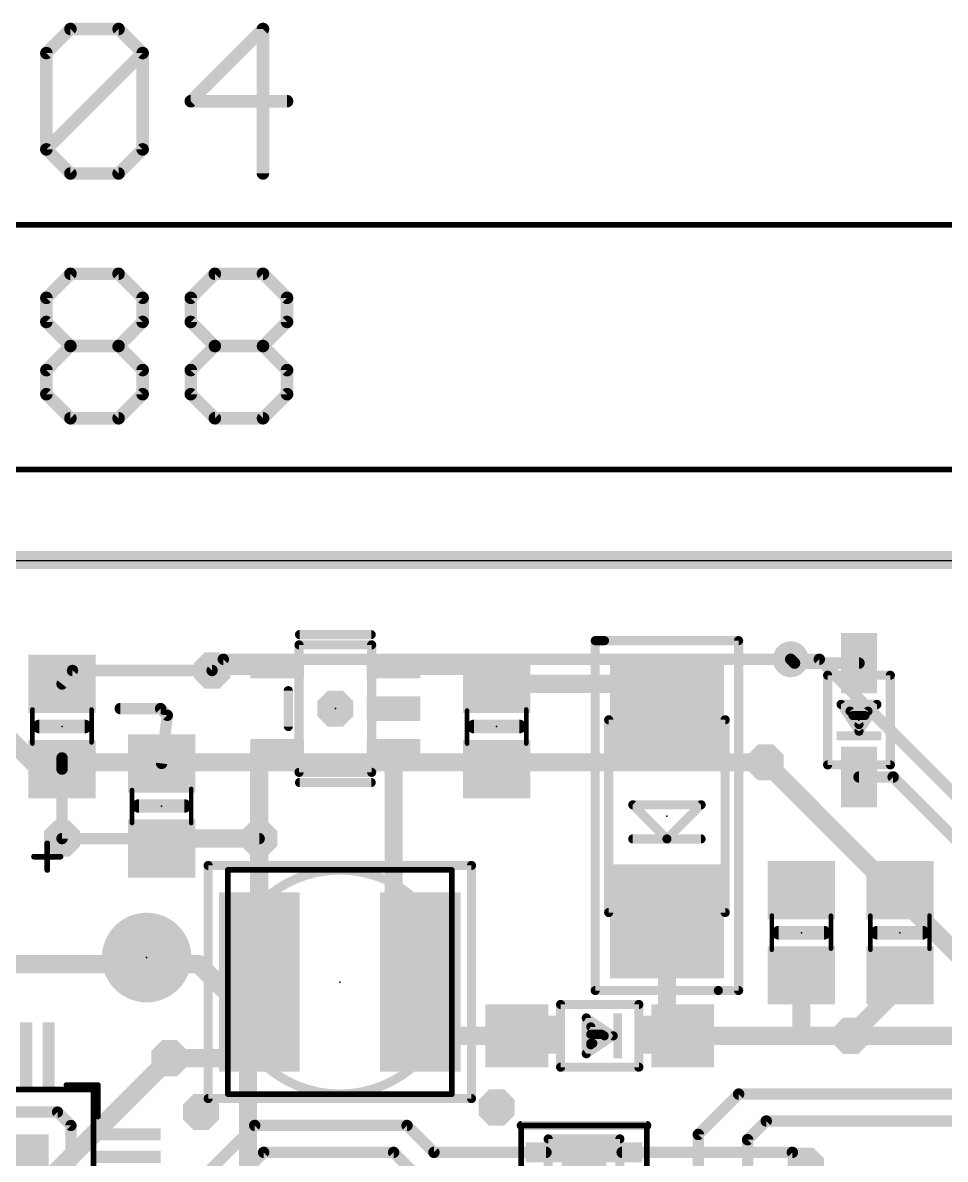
# Model space of a CAD drawing. Extents: x -30 to 79, y -8 to 63.
# Drawn here: x 34.42 to 55.01, y 37.45 to 62.8 of the extents above; entities that cross this region are included whole.
import ezdxf

# ---------------------------------------------------------------- set-up
doc = ezdxf.new("R2010")
doc.units = 0
for name, color, linetype in [('1', 12, 'CONTINUOUS'), ('16', 132, 'CONTINUOUS'), ('18', 3, 'CONTINUOUS'), ('20', 53, 'CONTINUOUS'), ('21', 40, 'CONTINUOUS'), ('22', 6, 'CONTINUOUS'), ('23', 40, 'CONTINUOUS'), ('39', 12, 'CONTINUOUS'), ('41', 12, 'CONTINUOUS'), ('47', 253, 'CONTINUOUS'), ('51', 253, 'CONTINUOUS')]:
    doc.layers.add(name, color=color, linetype=linetype)

# ---------------------------------------------------------------- blocks, each defined once
blk = doc.blocks.new('RECT')
blk.add_solid([(-0.5, -0.5), (0.5, -0.5), (-0.5, 0.5), (0.5, 0.5)])
blk = doc.blocks.new('PIE')
at = {"const_width": 0.5}
blk.add_lwpolyline([(0, -0.25, 1), (0, 0.25, 1), (0, -0.25)], format="xyb", dxfattribs=at)
blk = doc.blocks.new('OCTAGONV')
at = {"const_width": 0.5}
blk.add_lwpolyline([(-0.25, -0.1036), (-0.25, 0.1036), (-0.1036, 0.25), (0.1036, 0.25), (0.25, 0.1036), (0.25, -0.1036), (0.1036, -0.25), (-0.1036, -0.25), (-0.25, -0.1036), (-0.25, 0.1036)], dxfattribs=at)
blk = doc.blocks.new('ROUNDV')
at = {"const_width": 0.5}
blk.add_lwpolyline([(0, -0.25, 1), (0, 0.25, 1), (0, -0.25)], format="xyb", dxfattribs=at)

msp = doc.modelspace()

# ---------------------------------------------------------------- linework, layer by layer
at = {"layer": '1'}
for points, const_width in [([(-0.254, 50.762), (65.762, 50.762)], 0.3), ([(51.648, 48.514), (51.562, 48.6)], 0.254), ([(35.534, 48.35), (35.3, 48.05)], 0.254), ([(38.65, 48.35), (35.534, 48.35)], 0.254), ([(38.75, 48.45), (38.65, 48.35)], 0.4064), ([(40.0999, 48.45), (38.75, 48.45)], 0.4064), ([(42.7001, 48.45), (44.666, 48.45)], 0.4064), ([(44.666, 48.45), (45, 48.05)], 0.4064), ([(53.086, 48.514), (51.648, 48.514)], 0.254), ([(45.084, 48.2), (45, 48.05)], 0.4064), ([(45, 48.05), (48.1995, 48.05)], 0.4064), ([(48.1995, 48.05), (48.1335, 48.116)], 0.4064), ([(48.1995, 48.05), (48.4423, 47.8073)], 0.4064), ([(48.8, 47.4495), (48.4423, 47.8073)], 0.4064), ([(37.5, 47.5), (36.6, 47.5)], 0.254), ([(37.65, 47.35), (37.5, 47.5)], 0.254), ([(37.523, 46.277), (37.65, 47.35)], 0.254), ([(49.9495, 46.3), (48.8, 47.4495)], 0.4064), ([(39.7, 44.6), (39.7, 46.55)], 0.4064), ([(39.7, 46.55), (40.0999, 46.55)], 0.4064), ([(42.7001, 46.55), (42.7001, 41.9999)], 0.4064), ([(35.3, 46.15), (35.3, 46.4)], 0.254), ([(51, 46.3), (49.9495, 46.3)], 0.4064), ([(35.3, 46.15), (35.3, 44.6)], 0.254), ([(53.848, 45.974), (53.086, 45.974)], 0.254), ([(55.626, 44.196), (53.848, 45.974)], 0.254), ([(37.523, 44.377), (38.066, 44.6)], 0.4064), ([(38.066, 44.6), (39.7, 44.6)], 0.4064), ([(39.7, 41.4), (39.7, 44.6)], 0.4064), ([(48.8, 40.55), (48.8, 42.7505)], 0.4064), ([(42.7001, 41.9999), (43.3, 41.4)], 0.4064), ([(39.7, 39.7), (39.7, 41.4)], 0.4064), ([(43.3, 40.2), (43.3, 41.4)], 0.4064), ([(51.45, 41.1), (51.8, 41.45)], 0.4064), ([(51.8, 41.45), (51.8, 41.55)], 0.4064), ([(51.8, 41.55), (51.8, 40.2)], 0.4064), ([(54, 41.3), (54, 41.55)], 0.4064), ([(52.9, 40.2), (54, 41.3)], 0.4064), ([(48.8, 40.55), (49.15, 40.2)], 0.4064), ([(45.45, 40.2), (43.3, 40.2)], 0.4064), ([(49.15, 40.2), (51.8, 40.2)], 0.4064), ([(51.8, 40.2), (52.9, 40.2)], 0.4064), ([(37.7, 39.7), (39.7, 39.7)], 0.4064), ([(35.2, 38.5), (32, 38.5)], 0.25), ([(35.5, 38.2), (35.2, 38.5)], 0.25), ([(35.5, 34.5), (35.5, 38.2)], 0.25), ([(38.4, 37), (39.6, 38.2)], 0.254), ([(39.6, 38.2), (43, 38.2)], 0.254), ([(43, 38.2), (43.6, 37.6)], 0.254), ([(38.7, 36.5), (39.8, 37.6)], 0.254), ([(39.8, 37.6), (42.7, 37.6)], 0.254), ([(42.7, 37.6), (43.6, 36.7)], 0.254), ([(43.6, 37.6), (46.1, 37.6)], 0.254), ([(47.8, 37.6), (51.6, 37.6)], 0.254), ([(51.6, 37.6), (51.9, 37.3)], 0.254)]:
    msp.add_lwpolyline(points, dxfattribs=dict(at, const_width=const_width))
for points, const_width in [([(51.6069, 48.6449, 1), (51.5171, 48.5551)], 0.127), ([(35.534, 48.4135, 1), (35.534, 48.2865)], 0.127), ([(35.5841, 48.3109, 1), (35.4839, 48.3891)], 0.127), ([(38.5782, 48.4218, 1), (38.7218, 48.2782)], 0.2032), ([(38.75, 48.5516, 1), (38.75, 48.3484)], 0.2032), ([(38.8218, 48.3782, 1), (38.6782, 48.5218)], 0.2032), ([(38.65, 48.2865, 1), (38.65, 48.4135)], 0.127), ([(40.0999, 48.3484, 1), (40.0999, 48.5516)], 0.2032), ([(42.7001, 48.5516, 1), (42.7001, 48.3484)], 0.2032), ([(44.744, 48.5151, 1), (44.588, 48.3849)], 0.2032), ([(44.666, 48.3484, 1), (44.666, 48.5516)], 0.2032), ([(51.648, 48.5775, 1), (51.648, 48.4505)], 0.127), ([(51.6031, 48.4691, 1), (51.6929, 48.5589)], 0.127), ([(53.086, 48.4505, 1), (53.086, 48.5775)], 0.127), ([(45, 48.1516, 1), (45, 47.9484)], 0.2032), ([(44.9114, 48.0996, 1), (45.0886, 48.0004)], 0.2032), ([(44.922, 47.9849, 1), (45.078, 48.1151)], 0.2032), ([(45.1726, 48.1504, 1), (44.9954, 48.2496)], 0.2032), ([(48.2053, 48.1878, 1), (48.0617, 48.0442)], 0.2032), ([(48.2713, 48.1218, 1), (48.1277, 47.9782)], 0.2032), ([(48.1277, 47.9782, 1), (48.2713, 48.1218)], 0.2032), ([(48.1995, 47.9484, 1), (48.1995, 48.1516)], 0.2032), ([(35.2499, 48.0891, 1), (35.3501, 48.0109)], 0.127), ([(48.5141, 47.8791, 1), (48.3704, 47.7354)], 0.2032), ([(48.3704, 47.7354, 1), (48.5141, 47.8791)], 0.2032), ([(36.6, 47.5635, 1), (36.6, 47.4365)], 0.127), ([(37.5449, 47.5449, 1), (37.4551, 47.4551)], 0.127), ([(37.5, 47.4365, 1), (37.5, 47.5635)], 0.127), ([(37.7131, 47.3425, 1), (37.5869, 47.3575)], 0.127), ([(37.6051, 47.3051, 1), (37.6949, 47.3949)], 0.127), ([(48.8718, 47.5213, 1), (48.7282, 47.3777)], 0.2032), ([(48.7282, 47.3777, 1), (48.8718, 47.5213)], 0.2032), ([(39.8016, 46.55, 1), (39.5984, 46.55)], 0.2032), ([(39.7, 46.6516, 1), (39.7, 46.4484)], 0.2032), ([(40.0999, 46.4484, 1), (40.0999, 46.6516)], 0.2032), ([(42.8017, 46.55, 1), (42.5985, 46.55)], 0.2032), ([(35.3635, 46.4, 1), (35.2365, 46.4)], 0.127), ([(49.9495, 46.4016, 1), (49.9495, 46.1984)], 0.2032), ([(49.8777, 46.2282, 1), (50.0213, 46.3718)], 0.2032), ([(51, 46.1984, 1), (51, 46.4016)], 0.2032), ([(35.3635, 46.15, 1), (35.2365, 46.15)], 0.127), ([(35.2365, 46.15, 1), (35.3635, 46.15)], 0.127), ([(37.4599, 46.2845, 1), (37.5861, 46.2695)], 0.127), ([(53.086, 46.0375, 1), (53.086, 45.9105)], 0.127), ([(53.8929, 46.0189, 1), (53.8031, 45.9291)], 0.127), ([(53.848, 45.9105, 1), (53.848, 46.0375)], 0.127), ([(35.2365, 44.6, 1), (35.3635, 44.6)], 0.127), ([(38.066, 44.7016, 1), (38.066, 44.4984)], 0.2032), ([(38.1046, 44.506, 1), (38.0274, 44.694)], 0.2032), ([(39.8016, 44.6, 1), (39.5984, 44.6)], 0.2032), ([(39.5984, 44.6, 1), (39.8016, 44.6)], 0.2032), ([(39.7, 44.4984, 1), (39.7, 44.7016)], 0.2032), ([(37.4844, 44.471, 1), (37.5616, 44.283)], 0.2032), ([(48.9016, 42.7505, 1), (48.6984, 42.7505)], 0.2032), ([(42.5985, 41.9999, 1), (42.8017, 41.9999)], 0.2032), ([(42.7719, 42.0717, 1), (42.6283, 41.9281)], 0.2032), ([(39.8016, 41.4, 1), (39.5984, 41.4)], 0.2032), ([(43.4016, 41.4, 1), (43.1984, 41.4)], 0.2032), ([(51.9016, 41.55, 1), (51.6984, 41.55)], 0.2032), ([(51.9016, 41.55, 1), (51.6984, 41.55)], 0.2032), ([(51.8718, 41.3782, 1), (51.7282, 41.5218)], 0.2032), ([(54.1016, 41.55, 1), (53.8984, 41.55)], 0.2032), ([(39.5984, 41.4, 1), (39.8016, 41.4)], 0.2032), ([(43.2282, 41.3282, 1), (43.3718, 41.4718)], 0.2032), ([(51.6984, 41.45, 1), (51.9016, 41.45)], 0.2032), ([(53.8984, 41.3, 1), (54.1016, 41.3)], 0.2032), ([(54.0718, 41.2282, 1), (53.9282, 41.3718)], 0.2032), ([(51.3782, 41.1718, 1), (51.5218, 41.0282)], 0.2032), ([(48.6984, 40.55, 1), (48.9016, 40.55)], 0.2032), ([(48.8718, 40.6218, 1), (48.7282, 40.4782)], 0.2032), ([(43.3, 40.3016, 1), (43.3, 40.0984)], 0.2032), ([(45.45, 40.0984, 1), (45.45, 40.3016)], 0.2032), ([(49.15, 40.3016, 1), (49.15, 40.0984)], 0.2032), ([(49.0782, 40.1282, 1), (49.2218, 40.2718)], 0.2032), ([(51.8, 40.3016, 1), (51.8, 40.0984)], 0.2032), ([(51.8, 40.0984, 1), (51.8, 40.3016)], 0.2032), ([(52.8282, 40.2718, 1), (52.9718, 40.1282)], 0.2032), ([(52.9, 40.0984, 1), (52.9, 40.3016)], 0.2032), ([(43.1984, 40.2, 1), (43.4016, 40.2)], 0.2032), ([(51.6984, 40.2, 1), (51.9016, 40.2)], 0.2032), ([(37.7, 39.8016, 1), (37.7, 39.5984)], 0.2032), ([(39.7, 39.5984, 1), (39.7, 39.8016)], 0.2032), ([(39.5984, 39.7, 1), (39.8016, 39.7)], 0.2032), ([(35.2442, 38.5442, 1), (35.1558, 38.4558)], 0.125), ([(35.2, 38.4375, 1), (35.2, 38.5625)], 0.125), ([(35.5625, 38.2, 1), (35.4375, 38.2)], 0.125), ([(35.4558, 38.1558, 1), (35.5442, 38.2442)], 0.125), ([(39.6, 38.2635, 1), (39.6, 38.1365)], 0.127), ([(39.6449, 38.1551, 1), (39.5551, 38.2449)], 0.127), ([(43.0449, 38.2449, 1), (42.9551, 38.1551)], 0.127), ([(43, 38.1365, 1), (43, 38.2635)], 0.127), ([(39.8, 37.6635, 1), (39.8, 37.5365)], 0.127), ([(39.8449, 37.5551, 1), (39.7551, 37.6449)], 0.127), ([(42.7449, 37.6449, 1), (42.6551, 37.5551)], 0.127), ([(42.7, 37.5365, 1), (42.7, 37.6635)], 0.127), ([(43.6, 37.6635, 1), (43.6, 37.5365)], 0.127), ([(43.5551, 37.5551, 1), (43.6449, 37.6449)], 0.127), ([(46.1, 37.5365, 1), (46.1, 37.6635)], 0.127), ([(47.8, 37.6635, 1), (47.8, 37.5365)], 0.127), ([(51.6449, 37.6449, 1), (51.5551, 37.5551)], 0.127), ([(51.6, 37.5365, 1), (51.6, 37.6635)], 0.127)]:
    msp.add_lwpolyline(points, format="xyb", dxfattribs=dict(at, const_width=const_width))
at = {"layer": '16'}
for points, const_width in [([(-0.127, 50.889), (65.762, 50.889)], 0.25), ([(38.9, 48.6), (38.65, 48.35)], 0.254), ([(51.562, 48.6), (38.9, 48.6)], 0.254), ([(52.2, 48.6), (51.562, 48.6)], 0.254), ([(55.8, 45), (52.2, 48.6)], 0.254), ([(33.254, 47.7), (34.654, 46.3)], 0.4064), ([(34.654, 46.3), (51, 46.3)], 0.4064), ([(57.75, 39.55), (51, 46.3)], 0.4064), ([(35.3, 44.6), (39.7, 44.6)], 0.254), ([(30.9, 41.8), (38.3489, 41.8)], 0.4064), ([(38.3489, 41.8), (39.45, 40.6989)], 0.4064), ([(39.45, 40.6989), (39.45, 32.95)], 0.4064), ([(56, 40.2), (52.9, 40.2)], 0.4064), ([(34.95, 36.95), (37.7, 39.7)], 0.4064), ([(49.5, 38), (50.4, 38.9)], 0.254), ([(50.4, 38.9), (55.6, 38.9)], 0.254), ([(50.6, 37.8838), (51.0162, 38.3)], 0.254), ([(51.0162, 38.3), (55.4, 38.3)], 0.254), ([(49.5, 35.9), (49.5, 38)], 0.254), ([(50.6, 36.7), (50.6, 37.8838)], 0.254)]:
    msp.add_lwpolyline(points, dxfattribs=dict(at, const_width=const_width))
for points, const_width in [([(38.9, 48.6635, 1), (38.9, 48.5365)], 0.127), ([(38.9449, 48.5551, 1), (38.8551, 48.6449)], 0.127), ([(51.562, 48.6635, 1), (51.562, 48.5365)], 0.127), ([(51.562, 48.5365, 1), (51.562, 48.6635)], 0.127), ([(52.2449, 48.6449, 1), (52.1551, 48.5551)], 0.127), ([(52.2, 48.5365, 1), (52.2, 48.6635)], 0.127), ([(38.6051, 48.3949, 1), (38.6949, 48.3051)], 0.127), ([(34.654, 46.4016, 1), (34.654, 46.1984)], 0.2032), ([(34.5822, 46.2282, 1), (34.7258, 46.3718)], 0.2032), ([(51.0718, 46.3718, 1), (50.9282, 46.2282)], 0.2032), ([(51, 46.1984, 1), (51, 46.4016)], 0.2032), ([(35.3, 44.6635, 1), (35.3, 44.5365)], 0.127), ([(39.7, 44.5365, 1), (39.7, 44.6635)], 0.127), ([(38.4207, 41.8718, 1), (38.277, 41.7282)], 0.2032), ([(38.3489, 41.6984, 1), (38.3489, 41.9016)], 0.2032), ([(39.5516, 40.6989, 1), (39.3484, 40.6989)], 0.2032), ([(39.3782, 40.627, 1), (39.5218, 40.7707)], 0.2032), ([(52.9, 40.3016, 1), (52.9, 40.0984)], 0.2032), ([(37.7718, 39.6282, 1), (37.6282, 39.7718)], 0.2032), ([(50.4, 38.9635, 1), (50.4, 38.8365)], 0.127), ([(50.4449, 38.8551, 1), (50.3551, 38.9449)], 0.127), ([(51.0162, 38.3635, 1), (51.0162, 38.2365)], 0.127), ([(51.0611, 38.2551, 1), (50.9713, 38.3449)], 0.127), ([(49.5635, 38, 1), (49.4365, 38)], 0.127), ([(49.4551, 38.0449, 1), (49.5449, 37.9551)], 0.127), ([(50.6635, 37.8838, 1), (50.5365, 37.8838)], 0.127), ([(50.5551, 37.9287, 1), (50.6449, 37.8389)], 0.127)]:
    msp.add_lwpolyline(points, format="xyb", dxfattribs=dict(at, const_width=const_width))
at = {"layer": '20'}
msp.add_line((60.96, 50.8), (5.08, 50.8), dxfattribs=at)
at = {"layer": '21'}
for points, const_width in [([(40.6, 49.15), (42.2, 49.15)], 0.2032), ([(47.2, 41.211), (47.2, 49.016)], 0.2032), ([(47.2, 49.016), (47.406, 49.016)], 0.2032), ([(47.406, 49.016), (50.4, 49.016)], 0.2032), ([(50.4, 49.016), (50.4, 41.211)], 0.2032), ([(52.386, 46.244), (52.386, 48.244)], 0.2032), ([(53.786, 48.244), (53.786, 46.244)], 0.2032), ([(40.35, 47.1), (40.35, 47.9)], 0.2032), ([(53.086, 46.994), (52.686, 47.594)], 0.2032), ([(52.686, 47.594), (53.486, 47.594)], 0.2032), ([(53.486, 47.594), (53.086, 46.994)], 0.2032), ([(53.086, 47.144), (52.886, 47.444)], 0.2032), ([(52.886, 47.444), (53.286, 47.444)], 0.2032), ([(52.9516, 47.3456), (53.2204, 47.3456)], 0.2032), ([(53.286, 47.444), (53.086, 47.144)], 0.2032), ([(34.792, 47.1), (35.808, 47.1)], 0.3048), ([(45.508, 47.1), (44.492, 47.1)], 0.3048), ([(40.6, 45.85), (42.2, 45.85)], 0.2032), ([(38.031, 45.327), (37.015, 45.327)], 0.3048), ([(48.038, 45.354), (49.562, 45.354)], 0.2032), ([(48.8, 44.592), (48.038, 45.354)], 0.2032), ([(49.562, 45.354), (48.8, 44.592)], 0.2032), ([(48.038, 44.592), (48.8, 44.592)], 0.2032), ([(48.8, 44.592), (49.562, 44.592)], 0.2032), ([(38.562, 44), (44.438, 44)], 0.2032), ([(38.562, 38.8), (38.562, 44)], 0.2032), ([(44.438, 44), (44.438, 38.8)], 0.2032), ([(51.292, 42.5), (52.308, 42.5)], 0.3048), ([(53.492, 42.5), (54.508, 42.5)], 0.3048), ([(49.946, 41.211), (47.2, 41.211)], 0.2032), ([(50.4, 41.211), (49.946, 41.211)], 0.2032), ([(46.427, 40.9), (48.173, 40.9)], 0.2032), ([(47, 39.8), (47, 40.6)], 0.2032), ([(47, 40.6), (47.6, 40.2)], 0.2032), ([(47.1, 40), (47.1, 40.4)], 0.2032), ([(47.1, 40.4), (47.4, 40.2)], 0.2032), ([(47.1, 40.2336), (47.3496, 40.2336)], 0.2032), ([(47.6, 40.2), (47, 39.8)], 0.2032), ([(47.4, 40.2), (47.1, 40)], 0.2032), ([(47.1, 40.0304), (47.1456, 40.0304)], 0.2032), ([(48.173, 39.5), (46.427, 39.5)], 0.2032), ([(35.4, 39.1), (36.1, 39.1)], 0.127), ([(36.1, 39.1), (36.1, 38.4)], 0.127), ([(44.438, 38.8), (38.562, 38.8)], 0.2032), ([(45.55, 38.2), (48.35, 38.2)], 0.2032)]:
    msp.add_lwpolyline(points, dxfattribs=dict(at, const_width=const_width))
for points, const_width in [([(40.6, 49.2008, 1), (40.6, 49.0992)], 0.1016), ([(42.2, 49.0992, 1), (42.2, 49.2008)], 0.1016), ([(47.2508, 49.016, 1), (47.1492, 49.016)], 0.1016), ([(47.2, 49.0668, 1), (47.2, 48.9652)], 0.1016), ([(47.406, 49.0668, 1), (47.406, 48.9652)], 0.1016), ([(47.406, 48.9652, 1), (47.406, 49.0668)], 0.1016), ([(50.4508, 49.016, 1), (50.3492, 49.016)], 0.1016), ([(50.4, 48.9652, 1), (50.4, 49.0668)], 0.1016), ([(52.4368, 48.244, 1), (52.3352, 48.244)], 0.1016), ([(53.8368, 48.244, 1), (53.7352, 48.244)], 0.1016), ([(40.4008, 47.9, 1), (40.2992, 47.9)], 0.1016), ([(52.7283, 47.6222, 1), (52.6437, 47.5658)], 0.1016), ([(52.686, 47.6448, 1), (52.686, 47.5432)], 0.1016), ([(53.5283, 47.5658, 1), (53.4437, 47.6222)], 0.1016), ([(53.486, 47.5432, 1), (53.486, 47.6448)], 0.1016), ([(52.9283, 47.4722, 1), (52.8437, 47.4158)], 0.1016), ([(52.886, 47.4948, 1), (52.886, 47.3932)], 0.1016), ([(52.9516, 47.3964, 1), (52.9516, 47.2948)], 0.1016), ([(53.2204, 47.2948, 1), (53.2204, 47.3964)], 0.1016), ([(53.3283, 47.4158, 1), (53.2437, 47.4722)], 0.1016), ([(53.286, 47.3932, 1), (53.286, 47.4948)], 0.1016), ([(34.792, 47.1762, 1), (34.792, 47.0238)], 0.1524), ([(35.808, 47.0238, 1), (35.808, 47.1762)], 0.1524), ([(44.492, 47.1762, 1), (44.492, 47.0238)], 0.1524), ([(45.508, 47.0238, 1), (45.508, 47.1762)], 0.1524), ([(53.0437, 47.1722, 1), (53.1283, 47.1158)], 0.1016), ([(53.0437, 47.1158, 1), (53.1283, 47.1722)], 0.1016), ([(40.2992, 47.1, 1), (40.4008, 47.1)], 0.1016), ([(53.0437, 47.0222, 1), (53.1283, 46.9658)], 0.1016), ([(53.0437, 46.9658, 1), (53.1283, 47.0222)], 0.1016), ([(52.3352, 46.244, 1), (52.4368, 46.244)], 0.1016), ([(53.7352, 46.244, 1), (53.8368, 46.244)], 0.1016), ([(40.6, 45.9008, 1), (40.6, 45.7992)], 0.1016), ([(42.2, 45.7992, 1), (42.2, 45.9008)], 0.1016), ([(37.015, 45.4032, 1), (37.015, 45.2508)], 0.1524), ([(38.031, 45.2508, 1), (38.031, 45.4032)], 0.1524), ([(48.038, 45.4048, 1), (48.038, 45.3032)], 0.1016), ([(48.0739, 45.3899, 1), (48.0021, 45.3181)], 0.1016), ([(49.5979, 45.3181, 1), (49.5261, 45.3899)], 0.1016), ([(49.562, 45.3032, 1), (49.562, 45.4048)], 0.1016), ([(48.038, 44.6428, 1), (48.038, 44.5412)], 0.1016), ([(48.8, 44.6428, 1), (48.8, 44.5412)], 0.1016), ([(48.7641, 44.6279, 1), (48.8359, 44.5561)], 0.1016), ([(48.7641, 44.5561, 1), (48.8359, 44.6279)], 0.1016), ([(48.8, 44.5412, 1), (48.8, 44.6428)], 0.1016), ([(49.562, 44.5412, 1), (49.562, 44.6428)], 0.1016), ([(38.562, 44.0508, 1), (38.562, 43.9492)], 0.1016), ([(38.6128, 44, 1), (38.5112, 44)], 0.1016), ([(44.4888, 44, 1), (44.3872, 44)], 0.1016), ([(44.438, 43.9492, 1), (44.438, 44.0508)], 0.1016), ([(51.292, 42.5762, 1), (51.292, 42.4238)], 0.1524), ([(52.308, 42.4238, 1), (52.308, 42.5762)], 0.1524), ([(53.492, 42.5762, 1), (53.492, 42.4238)], 0.1524), ([(54.508, 42.4238, 1), (54.508, 42.5762)], 0.1524), ([(47.2, 41.2618, 1), (47.2, 41.1602)], 0.1016), ([(47.1492, 41.211, 1), (47.2508, 41.211)], 0.1016), ([(49.946, 41.2618, 1), (49.946, 41.1602)], 0.1016), ([(49.946, 41.1602, 1), (49.946, 41.2618)], 0.1016), ([(50.3492, 41.211, 1), (50.4508, 41.211)], 0.1016), ([(50.4, 41.1602, 1), (50.4, 41.2618)], 0.1016), ([(46.427, 40.9508, 1), (46.427, 40.8492)], 0.1016), ([(48.173, 40.8492, 1), (48.173, 40.9508)], 0.1016), ([(47.0508, 40.6, 1), (46.9492, 40.6)], 0.1016), ([(47.0282, 40.6423, 1), (46.9718, 40.5577)], 0.1016), ([(47.1508, 40.4, 1), (47.0492, 40.4)], 0.1016), ([(47.1282, 40.4423, 1), (47.0718, 40.3577)], 0.1016), ([(47.1, 40.2844, 1), (47.1, 40.1828)], 0.1016), ([(47.3496, 40.1828, 1), (47.3496, 40.2844)], 0.1016), ([(47.1, 40.0812, 1), (47.1, 39.9796)], 0.1016), ([(47.0718, 40.0423, 1), (47.1282, 39.9577)], 0.1016), ([(47.1456, 39.9796, 1), (47.1456, 40.0812)], 0.1016), ([(47.4282, 40.1577, 1), (47.3718, 40.2423)], 0.1016), ([(47.3718, 40.1577, 1), (47.4282, 40.2423)], 0.1016), ([(47.6282, 40.1577, 1), (47.5718, 40.2423)], 0.1016), ([(47.5718, 40.1577, 1), (47.6282, 40.2423)], 0.1016), ([(46.9718, 39.8423, 1), (47.0282, 39.7577)], 0.1016), ([(46.9492, 39.8, 1), (47.0508, 39.8)], 0.1016), ([(47.0492, 40, 1), (47.1508, 40)], 0.1016), ([(46.427, 39.5508, 1), (46.427, 39.4492)], 0.1016), ([(48.173, 39.4492, 1), (48.173, 39.5508)], 0.1016), ([(35.4, 39.1318, 1), (35.4, 39.0682)], 0.0635), ([(36.1318, 39.1, 1), (36.0682, 39.1)], 0.0635), ([(36.1, 39.0682, 1), (36.1, 39.1318)], 0.0635), ([(38.562, 38.8508, 1), (38.562, 38.7492)], 0.1016), ([(38.5112, 38.8, 1), (38.6128, 38.8)], 0.1016), ([(44.3872, 38.8, 1), (44.4888, 38.8)], 0.1016), ([(44.438, 38.7492, 1), (44.438, 38.8508)], 0.1016), ([(36.0682, 38.4, 1), (36.1318, 38.4)], 0.0635), ([(45.55, 38.2508, 1), (45.55, 38.1492)], 0.1016), ([(48.35, 38.1492, 1), (48.35, 38.2508)], 0.1016)]:
    msp.add_lwpolyline(points, format="xyb", dxfattribs=dict(at, const_width=const_width))
at = {"layer": '22', "const_width": 0.127}
for points in [[(34.971, 44.493), (34.971, 43.8998)], [(35.2676, 44.1964), (34.6744, 44.1964)]]:
    msp.add_lwpolyline(points, dxfattribs=at)
at = {"layer": '22', "const_width": 0.0635}
for points in [[(35.0028, 44.493, 1), (34.9393, 44.493)], [(34.6744, 44.2281, 1), (34.6744, 44.1646)], [(35.2676, 44.1646, 1), (35.2676, 44.2281)], [(34.9393, 43.8998, 1), (35.0028, 43.8998)]]:
    msp.add_lwpolyline(points, format="xyb", dxfattribs=at)
at = {"layer": '23'}
for p in [(41.4, 47.5), (53.086, 47.244), (35.3, 47.1), (45, 47.1), (37.523, 45.327), (48.8, 45.1), (51.8, 42.5), (54, 42.5), (37.189, 41.946), (41.5, 41.4), (47.3, 40.2)]:
    msp.add_point(p, dxfattribs=at)
at = {"layer": '39'}
for points, const_width in [([(37.189, 42.696, 0.4142), (36.439, 41.946)], 0.5), ([(37.939, 41.946, 0.4142), (37.189, 42.696)], 0.5), ([(37.189, 42.821, 1), (37.189, 42.571)], 0.25), ([(37.189, 42.571, 1), (37.189, 42.821)], 0.25), ([(36.439, 41.946, 0.4142), (37.189, 41.196)], 0.5), ([(36.564, 41.946, 1), (36.314, 41.946)], 0.25), ([(37.189, 41.196, 0.4142), (37.939, 41.946)], 0.5), ([(38.064, 41.946, 1), (37.814, 41.946)], 0.25), ([(36.314, 41.946, 1), (36.564, 41.946)], 0.25), ([(37.814, 41.946, 1), (38.064, 41.946)], 0.25), ([(37.189, 41.321, 1), (37.189, 41.071)], 0.25), ([(37.189, 41.071, 1), (37.189, 41.321)], 0.25), ([(45.55, 38.2318, 1), (45.55, 38.1683)], 0.0635), ([(45.5818, 38.2, 1), (45.5183, 38.2)], 0.0635), ([(48.3818, 38.2, 1), (48.3182, 38.2)], 0.0635), ([(48.35, 38.1683, 1), (48.35, 38.2318)], 0.0635)]:
    msp.add_lwpolyline(points, format="xyb", dxfattribs=dict(at, const_width=const_width))
at = {"layer": '39', "const_width": 0.127}
for points in [[(45.55, 38.2), (48.35, 38.2)], [(45.55, 38.2), (45.55, 34.4)], [(48.35, 38.2), (48.35, 34.4)]]:
    msp.add_lwpolyline(points, dxfattribs=at)
at = {"layer": '41'}
for points, const_width in [([(37.189, 42.696, 0.4142), (36.439, 41.946)], 0.5), ([(37.939, 41.946, 0.4142), (37.189, 42.696)], 0.5), ([(37.189, 42.821, 1), (37.189, 42.571)], 0.25), ([(37.189, 42.571, 1), (37.189, 42.821)], 0.25), ([(36.439, 41.946, 0.4142), (37.189, 41.196)], 0.5), ([(36.564, 41.946, 1), (36.314, 41.946)], 0.25), ([(37.189, 41.196, 0.4142), (37.939, 41.946)], 0.5), ([(38.064, 41.946, 1), (37.814, 41.946)], 0.25), ([(36.314, 41.946, 1), (36.564, 41.946)], 0.25), ([(37.814, 41.946, 1), (38.064, 41.946)], 0.25), ([(37.189, 41.321, 1), (37.189, 41.071)], 0.25), ([(37.189, 41.071, 1), (37.189, 41.321)], 0.25)]:
    msp.add_lwpolyline(points, format="xyb", dxfattribs=dict(at, const_width=const_width))
at = {"layer": '47'}
for points, const_width in [([(34.9506, 62.1238), (35.4878, 62.6611)], 0.2794), ([(35.4878, 62.6611), (36.5623, 62.6611)], 0.2794), ([(36.5623, 62.6611), (37.0995, 62.1238)], 0.2794), ([(39.785, 62.6611), (38.1734, 61.0494)], 0.2794), ([(39.785, 59.4377), (39.785, 62.6611)], 0.2794), ([(34.9506, 59.9749), (34.9506, 62.1238)], 0.2794), ([(34.9506, 59.9749), (37.0995, 62.1238)], 0.2794), ([(37.0995, 62.1238), (37.0995, 59.9749)], 0.2794), ([(38.1734, 61.0494), (40.3223, 61.0494)], 0.2794), ([(35.4878, 59.4377), (34.9506, 59.9749)], 0.2794), ([(37.0995, 59.9749), (36.5623, 59.4377)], 0.2794), ([(36.5623, 59.4377), (35.4878, 59.4377)], 0.2794), ([(0.065, 58.293), (65.975, 58.293)], 0.13), ([(34.9506, 56.6628), (35.4878, 57.2001)], 0.2794), ([(35.4878, 57.2001), (36.5623, 57.2001)], 0.2794), ([(36.5623, 57.2001), (37.0995, 56.6628)], 0.2794), ([(38.1734, 56.6628), (38.7106, 57.2001)], 0.2794), ([(38.7106, 57.2001), (39.785, 57.2001)], 0.2794), ([(39.785, 57.2001), (40.3223, 56.6628)], 0.2794), ([(34.9506, 56.1256), (34.9506, 56.6628)], 0.2794), ([(37.0995, 56.6628), (37.0995, 56.1256)], 0.2794), ([(38.1734, 56.1256), (38.1734, 56.6628)], 0.2794), ([(40.3223, 56.6628), (40.3223, 56.1256)], 0.2794), ([(35.4878, 55.5884), (34.9506, 56.1256)], 0.2794), ([(37.0995, 56.1256), (36.5623, 55.5884)], 0.2794), ([(38.7106, 55.5884), (38.1734, 56.1256)], 0.2794), ([(40.3223, 56.1256), (39.785, 55.5884)], 0.2794), ([(34.9506, 55.0511), (35.4878, 55.5884)], 0.2794), ([(35.4878, 55.5884), (36.5623, 55.5884)], 0.2794), ([(36.5623, 55.5884), (37.0995, 55.0511)], 0.2794), ([(38.1734, 55.0511), (38.7106, 55.5884)], 0.2794), ([(38.7106, 55.5884), (39.785, 55.5884)], 0.2794), ([(39.785, 55.5884), (40.3223, 55.0511)], 0.2794), ([(34.9506, 54.5139), (34.9506, 55.0511)], 0.2794), ([(37.0995, 55.0511), (37.0995, 54.5139)], 0.2794), ([(38.1734, 54.5139), (38.1734, 55.0511)], 0.2794), ([(40.3223, 55.0511), (40.3223, 54.5139)], 0.2794), ([(35.4878, 53.9767), (34.9506, 54.5139)], 0.2794), ([(37.0995, 54.5139), (36.5623, 53.9767)], 0.2794), ([(38.7106, 53.9767), (38.1734, 54.5139)], 0.2794), ([(40.3223, 54.5139), (39.785, 53.9767)], 0.2794), ([(36.5623, 53.9767), (35.4878, 53.9767)], 0.2794), ([(39.785, 53.9767), (38.7106, 53.9767)], 0.2794), ([(5.145, 52.832), (60.895, 52.832)], 0.13)]:
    msp.add_lwpolyline(points, dxfattribs=dict(at, const_width=const_width))
at = {"layer": '47', "const_width": 0.1397}
for points in [[(35.4878, 62.7309, 1), (35.4878, 62.5912)], [(35.5372, 62.6117, 1), (35.4385, 62.7104)], [(36.6117, 62.7104, 1), (36.5129, 62.6117)], [(36.5623, 62.5912, 1), (36.5623, 62.7309)], [(39.8549, 62.6611, 1), (39.7152, 62.6611)], [(39.8344, 62.6117, 1), (39.7357, 62.7104)], [(35.0205, 62.1238, 1), (34.8808, 62.1238)], [(34.9012, 62.1732, 1), (35, 62.0744)], [(37.1694, 62.1238, 1), (37.0297, 62.1238)], [(37.1489, 62.0744, 1), (37.0501, 62.1732)], [(37.0501, 62.0744, 1), (37.1489, 62.1732)], [(38.1734, 61.1192, 1), (38.1734, 60.9795)], [(38.124, 61.0988, 1), (38.2228, 61)], [(40.3223, 60.9795, 1), (40.3223, 61.1192)], [(35, 60.0243, 1), (34.9012, 59.9255)], [(34.9012, 60.0243, 1), (35, 59.9255)], [(37.1489, 59.9255, 1), (37.0501, 60.0243)], [(34.8808, 59.9749, 1), (35.0205, 59.9749)], [(37.0297, 59.9749, 1), (37.1694, 59.9749)], [(35.4878, 59.5076, 1), (35.4878, 59.3678)], [(35.4385, 59.3883, 1), (35.5372, 59.4871)], [(36.5129, 59.4871, 1), (36.6117, 59.3883)], [(36.5623, 59.3678, 1), (36.5623, 59.5076)], [(39.7152, 59.4377, 1), (39.8549, 59.4377)], [(35.4878, 57.2699, 1), (35.4878, 57.1302)], [(35.5372, 57.1507, 1), (35.4385, 57.2494)], [(36.6117, 57.2494, 1), (36.5129, 57.1507)], [(36.5623, 57.1302, 1), (36.5623, 57.2699)], [(38.7106, 57.2699, 1), (38.7106, 57.1302)], [(38.76, 57.1507, 1), (38.6612, 57.2494)], [(39.8344, 57.2494, 1), (39.7357, 57.1507)], [(39.785, 57.1302, 1), (39.785, 57.2699)], [(35.0205, 56.6628, 1), (34.8808, 56.6628)], [(37.1694, 56.6628, 1), (37.0297, 56.6628)], [(38.2432, 56.6628, 1), (38.1035, 56.6628)], [(40.3921, 56.6628, 1), (40.2524, 56.6628)], [(34.9012, 56.7122, 1), (35, 56.6134)], [(37.0501, 56.6134, 1), (37.1489, 56.7122)], [(38.124, 56.7122, 1), (38.2228, 56.6134)], [(40.2729, 56.6134, 1), (40.3717, 56.7122)], [(35, 56.175, 1), (34.9012, 56.0762)], [(34.8808, 56.1256, 1), (35.0205, 56.1256)], [(37.0297, 56.1256, 1), (37.1694, 56.1256)], [(37.1489, 56.0762, 1), (37.0501, 56.175)], [(38.1035, 56.1256, 1), (38.2432, 56.1256)], [(38.2228, 56.175, 1), (38.124, 56.0762)], [(40.2524, 56.1256, 1), (40.3921, 56.1256)], [(40.3717, 56.0762, 1), (40.2729, 56.175)], [(35.4878, 55.6582, 1), (35.4878, 55.5185)], [(35.5372, 55.539, 1), (35.4385, 55.6378)], [(35.4385, 55.539, 1), (35.5372, 55.6378)], [(36.6117, 55.6378, 1), (36.5129, 55.539)], [(36.5129, 55.6378, 1), (36.6117, 55.539)], [(36.5623, 55.5185, 1), (36.5623, 55.6582)], [(38.7106, 55.6582, 1), (38.7106, 55.5185)], [(38.76, 55.539, 1), (38.6612, 55.6378)], [(38.6612, 55.539, 1), (38.76, 55.6378)], [(39.8344, 55.6378, 1), (39.7357, 55.539)], [(39.7357, 55.6378, 1), (39.8344, 55.539)], [(39.785, 55.5185, 1), (39.785, 55.6582)], [(35.0205, 55.0511, 1), (34.8808, 55.0511)], [(34.9012, 55.1005, 1), (35, 55.0018)], [(37.1694, 55.0511, 1), (37.0297, 55.0511)], [(37.0501, 55.0018, 1), (37.1489, 55.1005)], [(38.2432, 55.0511, 1), (38.1035, 55.0511)], [(38.124, 55.1005, 1), (38.2228, 55.0018)], [(40.3921, 55.0511, 1), (40.2524, 55.0511)], [(40.2729, 55.0018, 1), (40.3717, 55.1005)], [(35, 54.5633, 1), (34.9012, 54.4645)], [(34.8808, 54.5139, 1), (35.0205, 54.5139)], [(37.0297, 54.5139, 1), (37.1694, 54.5139)], [(37.1489, 54.4645, 1), (37.0501, 54.5633)], [(38.1035, 54.5139, 1), (38.2432, 54.5139)], [(38.2228, 54.5633, 1), (38.124, 54.4645)], [(40.2524, 54.5139, 1), (40.3921, 54.5139)], [(40.3717, 54.4645, 1), (40.2729, 54.5633)], [(35.4878, 54.0466, 1), (35.4878, 53.9068)], [(35.4385, 53.9273, 1), (35.5372, 54.0261)], [(36.5129, 54.0261, 1), (36.6117, 53.9273)], [(36.5623, 53.9068, 1), (36.5623, 54.0466)], [(38.7106, 54.0466, 1), (38.7106, 53.9068)], [(38.6612, 53.9273, 1), (38.76, 54.0261)], [(39.7357, 54.0261, 1), (39.8344, 53.9273)], [(39.785, 53.9068, 1), (39.785, 54.0466)]]:
    msp.add_lwpolyline(points, format="xyb", dxfattribs=at)
at = {"layer": '51'}
for points, const_width in [([(40.5896, 48.9224), (42.2104, 48.9224)], 0.2032), ([(40.5896, 46.0776), (40.5896, 48.9224)], 0.2032), ([(42.2104, 48.9224), (42.2104, 46.0776)], 0.2032), ([(52.386, 48.244), (53.786, 48.244)], 0.2032), ([(34.64, 46.719), (34.64, 47.481)], 0.1016), ([(35.96, 46.744), (35.96, 47.481)], 0.1016), ([(44.34, 47.456), (44.34, 46.719)], 0.1016), ([(45.66, 47.481), (45.66, 46.719)], 0.1016), ([(47.5, 42.95), (47.5, 47.25)], 0.2032), ([(47.5, 47.25), (50.1, 47.25)], 0.2032), ([(50.1, 47.25), (50.1, 42.95)], 0.2032), ([(42.2104, 46.0776), (40.5896, 46.0776)], 0.2032), ([(53.786, 46.244), (52.386, 46.244)], 0.2032), ([(36.863, 45.683), (36.863, 44.946)], 0.1016), ([(38.183, 45.708), (38.183, 44.946)], 0.1016), ([(39, 43.9), (44, 43.9)], 0.127), ([(39, 38.9), (39, 43.9)], 0.127), ([(44, 43.9), (44, 38.9)], 0.127), ([(50.1, 42.95), (47.5, 42.95)], 0.2032), ([(51.14, 42.119), (51.14, 42.881)], 0.1016), ([(52.46, 42.144), (52.46, 42.881)], 0.1016), ([(53.34, 42.119), (53.34, 42.881)], 0.1016), ([(54.66, 42.144), (54.66, 42.881)], 0.1016), ([(46.427, 39.5), (46.427, 40.9)], 0.2032), ([(48.173, 40.9), (48.173, 39.5)], 0.2032), ([(22, 39), (36, 39)], 0.127), ([(36, 39), (36, 25)], 0.127), ([(44, 38.9), (39, 38.9)], 0.127), ([(46.15, 34.7), (46.15, 37.9)], 0.2032), ([(46.15, 37.9), (47.75, 37.9)], 0.2032), ([(47.75, 37.9), (47.75, 34.7)], 0.2032)]:
    msp.add_lwpolyline(points, dxfattribs=dict(at, const_width=const_width))
for points, const_width in [([(40.5896, 48.9732, 1), (40.5896, 48.8716)], 0.1016), ([(40.6404, 48.9224, 1), (40.5388, 48.9224)], 0.1016), ([(42.2612, 48.9224, 1), (42.1596, 48.9224)], 0.1016), ([(42.2104, 48.8716, 1), (42.2104, 48.9732)], 0.1016), ([(52.386, 48.2948, 1), (52.386, 48.1932)], 0.1016), ([(53.786, 48.1932, 1), (53.786, 48.2948)], 0.1016), ([(34.6654, 47.481, 1), (34.6146, 47.481)], 0.0508), ([(35.9854, 47.481, 1), (35.9346, 47.481)], 0.0508), ([(44.3654, 47.456, 1), (44.3146, 47.456)], 0.0508), ([(45.6854, 47.481, 1), (45.6346, 47.481)], 0.0508), ([(47.5508, 47.25, 1), (47.4492, 47.25)], 0.1016), ([(47.5, 47.3008, 1), (47.5, 47.1992)], 0.1016), ([(50.1508, 47.25, 1), (50.0492, 47.25)], 0.1016), ([(50.1, 47.1992, 1), (50.1, 47.3008)], 0.1016), ([(34.6146, 46.719, 1), (34.6654, 46.719)], 0.0508), ([(35.9346, 46.744, 1), (35.9854, 46.744)], 0.0508), ([(44.3146, 46.719, 1), (44.3654, 46.719)], 0.0508), ([(45.6346, 46.719, 1), (45.6854, 46.719)], 0.0508), ([(40.5896, 46.1284, 1), (40.5896, 46.0268)], 0.1016), ([(42.2104, 46.0268, 1), (42.2104, 46.1284)], 0.1016), ([(52.386, 46.2948, 1), (52.386, 46.1932)], 0.1016), ([(53.786, 46.1932, 1), (53.786, 46.2948)], 0.1016), ([(40.5388, 46.0776, 1), (40.6404, 46.0776)], 0.1016), ([(42.1596, 46.0776, 1), (42.2612, 46.0776)], 0.1016), ([(36.8884, 45.683, 1), (36.8376, 45.683)], 0.0508), ([(38.2084, 45.708, 1), (38.1576, 45.708)], 0.0508), ([(36.8376, 44.946, 1), (36.8884, 44.946)], 0.0508), ([(38.1576, 44.946, 1), (38.2084, 44.946)], 0.0508), ([(41.5, 38.9, 1), (41.5, 43.9, 1), (41.5, 38.9)], 0.2032), ([(39, 43.9318, 1), (39, 43.8682)], 0.0635), ([(39.0318, 43.9, 1), (38.9682, 43.9)], 0.0635), ([(44.0318, 43.9, 1), (43.9682, 43.9)], 0.0635), ([(44, 43.8682, 1), (44, 43.9318)], 0.0635), ([(47.5, 43.0008, 1), (47.5, 42.8992)], 0.1016), ([(47.4492, 42.95, 1), (47.5508, 42.95)], 0.1016), ([(50.0492, 42.95, 1), (50.1508, 42.95)], 0.1016), ([(50.1, 42.8992, 1), (50.1, 43.0008)], 0.1016), ([(51.1654, 42.881, 1), (51.1146, 42.881)], 0.0508), ([(52.4854, 42.881, 1), (52.4346, 42.881)], 0.0508), ([(53.3654, 42.881, 1), (53.3146, 42.881)], 0.0508), ([(54.6854, 42.881, 1), (54.6346, 42.881)], 0.0508), ([(51.1146, 42.119, 1), (51.1654, 42.119)], 0.0508), ([(52.4346, 42.144, 1), (52.4854, 42.144)], 0.0508), ([(53.3146, 42.119, 1), (53.3654, 42.119)], 0.0508), ([(54.6346, 42.144, 1), (54.6854, 42.144)], 0.0508), ([(46.4778, 40.9, 1), (46.3762, 40.9)], 0.1016), ([(48.2238, 40.9, 1), (48.1222, 40.9)], 0.1016), ([(46.3762, 39.5, 1), (46.4778, 39.5)], 0.1016), ([(48.1222, 39.5, 1), (48.2238, 39.5)], 0.1016), ([(36.0318, 39, 1), (35.9682, 39)], 0.0635), ([(36, 38.9682, 1), (36, 39.0318)], 0.0635), ([(39, 38.9318, 1), (39, 38.8682)], 0.0635), ([(38.9682, 38.9, 1), (39.0318, 38.9)], 0.0635), ([(43.9682, 38.9, 1), (44.0318, 38.9)], 0.0635), ([(44, 38.8682, 1), (44, 38.9318)], 0.0635), ([(46.2008, 37.9, 1), (46.0992, 37.9)], 0.1016), ([(46.15, 37.9508, 1), (46.15, 37.8492)], 0.1016), ([(47.8008, 37.9, 1), (47.6992, 37.9)], 0.1016), ([(47.75, 37.8492, 1), (47.75, 37.9508)], 0.1016)]:
    msp.add_lwpolyline(points, format="xyb", dxfattribs=dict(at, const_width=const_width))

# ---------------------------------------------------------------- block references
at = {"layer": '1'}
for p, xscale, yscale, rotation in [((53.086, 48.514), 1.35, 0.8, 90), ((35.3, 48.05), 1.3, 1.5, 90), ((40.0999, 48.45), 0.55, 1.2, 90), ((42.7001, 48.45), 0.55, 1.2, 90), ((45, 48.05), 1.3, 1.5, 270), ((48.8, 47.4495), 2.54, 2.54, 270), ((42.7001, 47.5), 0.55, 1.2, 90), ((37.523, 46.277), 1.3, 1.5, 270), ((35.3, 46.15), 1.3, 1.5, 90), ((40.0999, 46.55), 0.55, 1.2, 90), ((42.7001, 46.55), 0.55, 1.2, 90), ((45, 46.15), 1.3, 1.5, 270), ((53.086, 45.974), 1.35, 0.8, 90), ((37.523, 44.377), 1.3, 1.5, 270), ((48.8, 42.7505), 2.54, 2.54, 90), ((51.8, 43.45), 1.3, 1.5, 90), ((54, 43.45), 1.3, 1.5, 90), ((51.8, 41.55), 1.3, 1.5, 90), ((54, 41.55), 1.3, 1.5, 90), ((45.45, 40.2), 1.4, 1.4, 270), ((49.15, 40.2), 1.4, 1.4, 270), ((46.1, 37.6), 0.45, 0.9, 270), ((47.8, 37.6), 0.45, 0.9, 270)]:
    msp.add_blockref('RECT', p, dxfattribs=dict(at, xscale=xscale, yscale=yscale, rotation=rotation))
for p, xscale, yscale in [((39.7, 41.4), 1.8, 4), ((43.3, 41.4), 1.8, 4), ((34.5, 39.75), 0.27, 1.5), ((35, 39.75), 0.27, 1.5), ((36.75, 38), 1.5, 0.27), ((29, 32), 12, 12), ((36.75, 37.5), 1.5, 0.27)]:
    msp.add_blockref('RECT', p, dxfattribs=dict(at, xscale=xscale, yscale=yscale))
msp.add_blockref('PIE', (37.189, 41.946), dxfattribs=at)
at = {"layer": '18'}
for name, p, xscale, yscale in [('ROUNDV', (51.562, 48.6), 0.8001, 0.8001), ('ROUNDV', (51.562, 48.6), 0.8001, 0.8001), ('OCTAGONV', (38.65, 48.35), 0.8064, 0.8064), ('OCTAGONV', (38.65, 48.35), 0.8064, 0.8064), ('OCTAGONV', (41.4, 47.5), 0.8064, 0.8064), ('OCTAGONV', (41.4, 47.5), 0.8064, 0.8064), ('OCTAGONV', (51, 46.3), 0.8064, 0.8064), ('OCTAGONV', (51, 46.3), 0.8064, 0.8064), ('OCTAGONV', (35.3, 44.6), 0.8064, 0.8064), ('OCTAGONV', (35.3, 44.6), 0.8064, 0.8064), ('OCTAGONV', (39.7, 44.6), 0.8064, 0.8064), ('OCTAGONV', (39.7, 44.6), 0.8064, 0.8064), ('OCTAGONV', (52.9, 40.2), 0.8064, 0.8064), ('OCTAGONV', (52.9, 40.2), 0.8064, 0.8064), ('OCTAGONV', (37.7, 39.7), 0.8064, 0.8064), ('OCTAGONV', (37.7, 39.7), 0.8064, 0.8064), ('OCTAGONV', (38.4, 38.5), 0.8064, 0.8064), ('OCTAGONV', (38.4, 38.5), 0.8064, 0.8064), ('OCTAGONV', (45, 38.6), 0.8064, 0.8064), ('OCTAGONV', (45, 38.6), 0.8064, 0.8064), ('OCTAGONV', (51.9, 37.3), 0.8064, 0.8064), ('OCTAGONV', (51.9, 37.3), 0.8064, 0.8064)]:
    msp.add_blockref(name, p, dxfattribs=dict(at, xscale=xscale, yscale=yscale))
at = {"layer": '21', "xscale": 0.2}
for p, rotation in [((53.086, 46.894), 90), ((47.7, 40.2), 180)]:
    msp.add_blockref('RECT', p, dxfattribs=dict(at, rotation=rotation))
at = {"layer": '51'}
for p, xscale, yscale, rotation in [((40.225, 48.45), 0.5, 0.65, 90), ((42.575, 48.45), 0.5, 0.65, 90), ((35.2989, 47.8307), 0.7501, 1.4501, 90), ((45.0012, 47.8172), 0.7501, 1.4501, 270), ((48.8, 47.6), 0.65, 2.2, 270), ((42.575, 47.5), 0.5, 0.65, 90), ((35.2989, 46.3829), 0.7501, 1.4501, 90), ((40.225, 46.55), 0.5, 0.65, 90), ((42.575, 46.55), 0.5, 0.65, 90), ((45.0012, 46.3694), 0.7501, 1.4501, 270), ((37.5241, 46.0442), 0.7501, 1.4501, 270), ((37.5241, 44.5964), 0.7501, 1.4501, 270), ((48.8, 43.6875), 0.675, 2.45, 90), ((51.7989, 43.2307), 0.7501, 1.4501, 90), ((53.9989, 43.2307), 0.7501, 1.4501, 90), ((48.8, 42.6), 0.65, 2.2, 90), ((51.7989, 41.7829), 0.7501, 1.4501, 90), ((53.9989, 41.7829), 0.7501, 1.4501, 90), ((45.952, 40.225), 0.75, 0.85, 180), ((48.648, 40.225), 0.75, 0.85, 180)]:
    msp.add_blockref('RECT', p, dxfattribs=dict(at, xscale=xscale, yscale=yscale, rotation=rotation))
at = {"layer": '51', "yscale": 0.27}
for p, rotation in [((34.5, 39.5), 270), ((35, 39.5), 270), ((36.5, 38), 180), ((36.5, 37.5), 180)]:
    msp.add_blockref('RECT', p, dxfattribs=dict(at, rotation=rotation))
at = {"layer": '51', "xscale": 3.1, "rotation": 270}
msp.add_blockref('RECT', (46.95, 36.3), dxfattribs=at)

doc.saveas('drawing.dxf')
